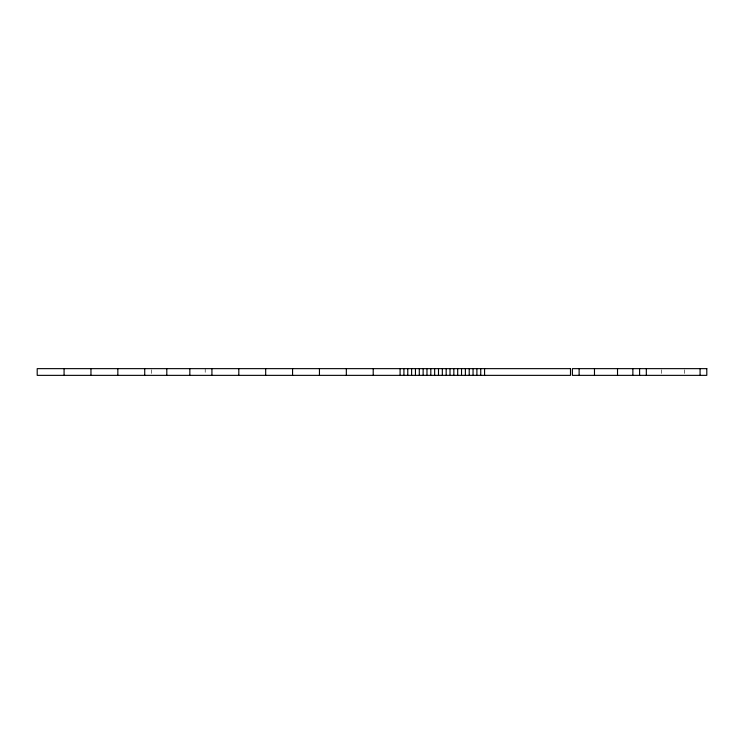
<?xml version="1.0" encoding="UTF-8"?>
<svg xmlns="http://www.w3.org/2000/svg" width="744" height="744" viewBox="0 0 744 744"><rect width="100%" height="100%" fill="white"/><g stroke="black" fill="none" stroke-linecap="round" stroke-linejoin="round"><path stroke-width="0.56" stroke-dasharray="3.72 2.79" d="M684.722 369.759L684.722 375.357M661.676 369.759L661.676 374.241M205.205 368.643L205.205 374.241M151.441 369.759L151.441 374.241"/><path stroke-width="1.12" d="M700.076 368.643L700.076 375.357M646.322 368.643L646.322 375.357M639.598 368.643L639.598 375.357M632.874 368.643L632.874 375.357M617.52 368.643L617.52 375.357M594.475 368.643L594.475 375.357M579.12 368.643L579.12 375.357M484.577 368.643L484.577 375.357M480.736 368.643L480.736 375.357M476.895 368.643L476.895 375.357M473.054 368.643L473.054 375.357M469.213 368.643L469.213 375.357M465.372 368.643L465.372 375.357M461.531 368.643L461.531 375.357M457.69 368.643L457.69 375.357M453.849 368.643L453.849 375.357M450.008 368.643L450.008 375.357M446.168 368.643L446.168 375.357M442.327 368.643L442.327 375.357M438.495 368.643L438.495 375.357M434.654 368.643L434.654 375.357M430.813 368.643L430.813 375.357M426.972 368.643L426.972 375.357M423.131 368.643L423.131 375.357M419.291 368.643L419.291 375.357M415.45 368.643L415.45 375.357M411.609 368.643L411.609 375.357M407.768 368.643L407.768 375.357M403.927 368.643L403.927 375.357M400.086 368.643L400.086 375.357M373.209 368.643L373.209 375.357M346.332 368.643L346.332 375.357M319.446 368.643L319.446 375.357M292.569 368.643L292.569 375.357M265.682 368.643L265.682 375.357M238.805 368.643L238.805 375.357M211.928 368.643L211.928 375.357M189.841 368.643L189.841 375.357M166.805 368.643L166.805 375.357M144.727 368.643L144.727 375.357M117.84 368.643L117.84 375.357M90.963 368.643L90.963 375.357M64.077 368.643L64.077 375.357M570.49 368.643L37.2 368.643L37.2 375.357L570.49 375.357L570.49 368.643M706.8 368.643L572.396 368.643L572.396 375.357L706.8 375.357L706.8 368.643"/></g></svg>
